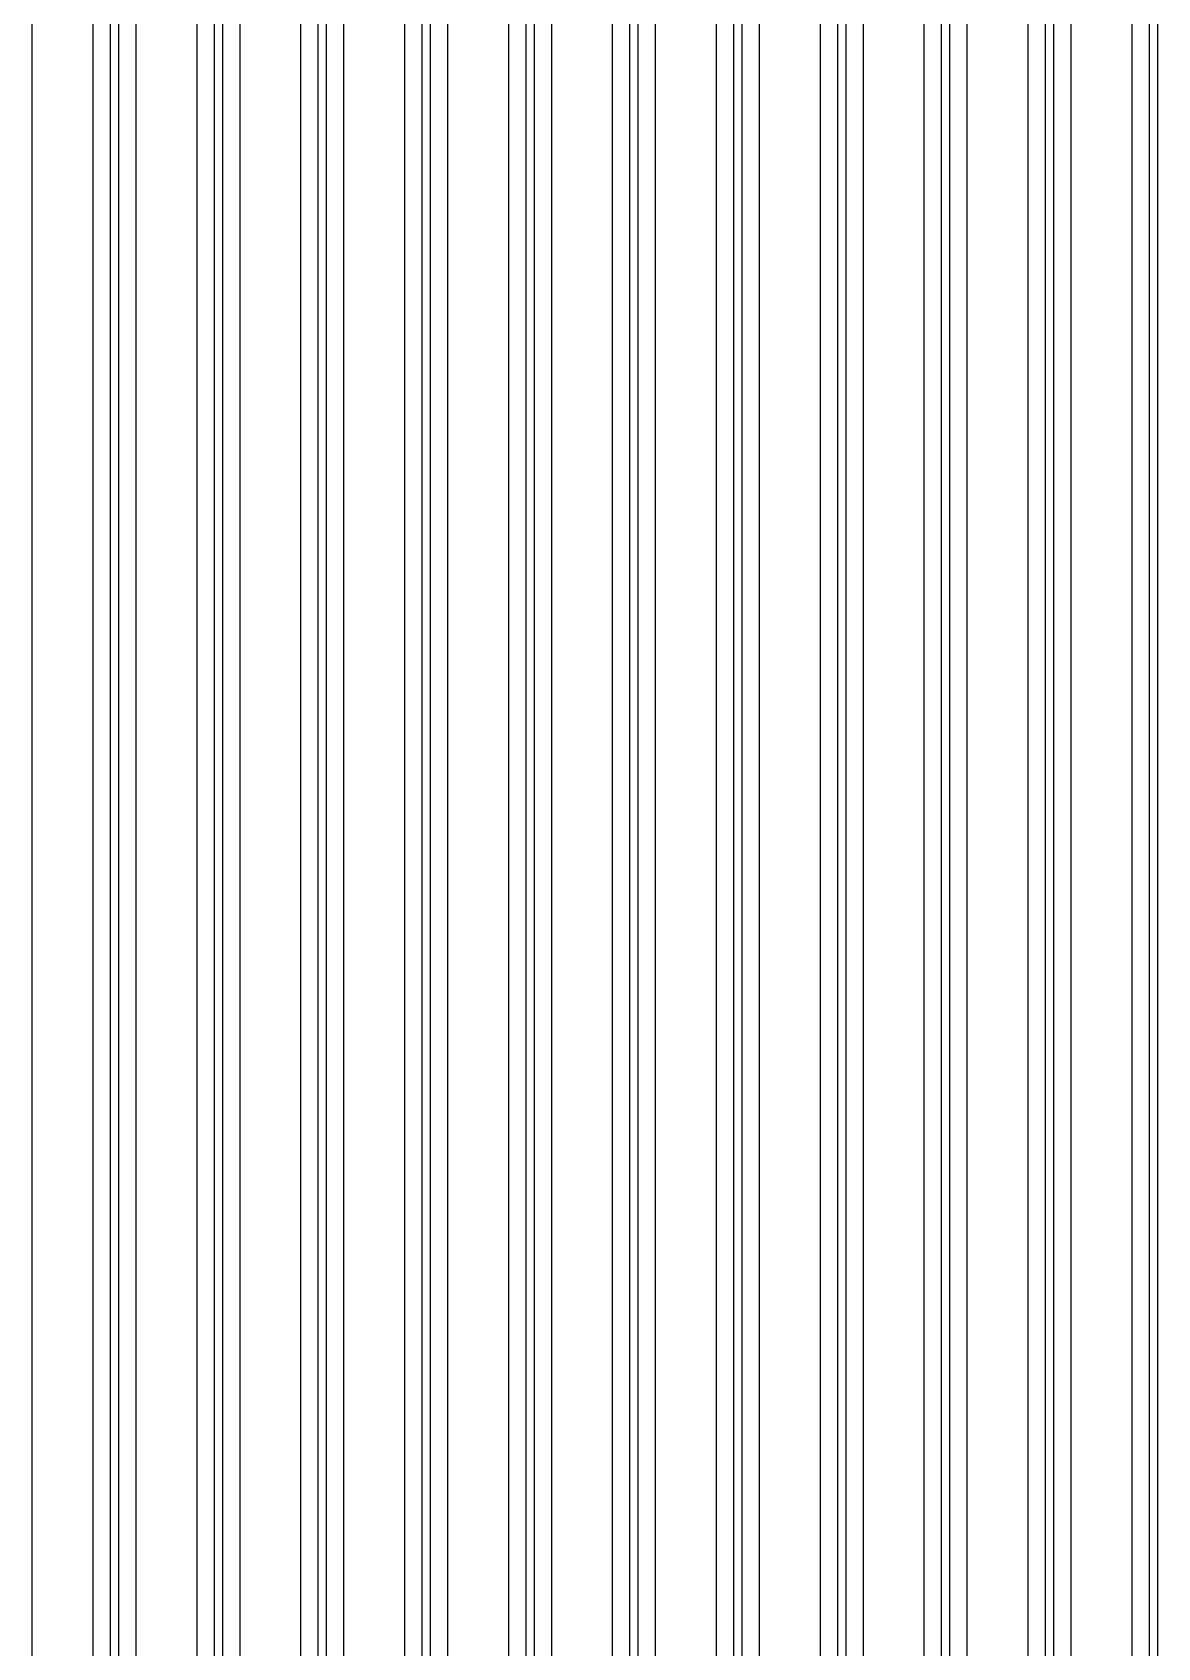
# Model space of a CAD drawing. Header units: metres. Extents: x -1805 to 1655, y -683 to 39617.
# Drawn here: x 250 to 510, y 4104 to 4477 of the extents above; entities that cross this region are included whole.
import ezdxf

# ---------------------------------------------------------------- set-up
doc = ezdxf.new("R2010")
doc.units = ezdxf.units.M
doc.layers.add('Etching', color=5, linetype='CONTINUOUS')
doc.layers.add('Metal', color=4, linetype='CONTINUOUS')

msp = doc.modelspace()

# ---------------------------------------------------------------- linework, layer by layer
at = {"layer": 'Etching'}
for points in [[(250, 1097.01), (250, 9134.24)], [(264, 9134.24), (264, 1223.99)], [(274, 1223.99), (274, 9134.24)], [(288, 9134.24), (288, 1350.98)], [(298, 1350.98), (298, 9134.24)], [(312, 9134.24), (312, 1477.96)], [(322, 1477.96), (322, 9134.24)], [(336, 9134.24), (336, 1604.94)], [(346, 1604.94), (346, 9134.24)], [(360, 9134.24), (360, 1731.93)], [(370, 1731.93), (370, 9134.24)], [(384, 9134.24), (384, 1858.91)], [(394, 1858.91), (394, 9134.24)], [(408, 9134.24), (408, 1985.9)], [(418, 1985.9), (418, 9134.24)], [(432, 9134.24), (432, 2112.88)], [(442, 2112.88), (442, 9134.24)], [(456, 9134.24), (456, 2239.86)], [(466, 2239.86), (466, 9134.24)], [(480, 9134.24), (480, 2366.85)], [(490, 2366.85), (490, 9134.24)], [(504, 9134.24), (504, 2493.83)]]:
    msp.add_lwpolyline(points, dxfattribs=at)
at = {"layer": 'Metal'}
for points in [[(270, 1220.18), (270, 9436.51), (268, 9436.51), (268, 9436.51), (268, 1220.18)], [(294, 1347.16), (294, 9436.51), (292, 9436.51), (292, 9436.51), (292, 1347.16)], [(318, 1474.15), (318, 9436.51), (316, 9436.51), (316, 9436.51), (316, 1474.15)], [(342, 1601.13), (342, 9436.51), (340, 9436.51), (340, 9436.51), (340, 1601.13)], [(366, 1728.12), (366, 9436.51), (364, 9436.51), (364, 9436.51), (364, 1728.12)], [(390, 1855.1), (390, 9436.51), (388, 9436.51), (388, 9436.51), (388, 1855.1)], [(414, 1982.08), (414, 9436.51), (412, 9436.51), (412, 9436.51), (412, 1982.08)], [(438, 2109.07), (438, 9436.51), (436, 9436.51), (436, 9436.51), (436, 2109.07)], [(462, 2236.05), (462, 9436.51), (460, 9436.51), (460, 9436.51), (460, 2236.05)], [(486, 2363.04), (486, 9436.51), (484, 9436.51), (484, 9436.51), (484, 2363.04)], [(510, 2490.02), (510, 9436.51), (508, 9436.51), (508, 9436.51), (508, 2490.02)]]:
    msp.add_lwpolyline(points, dxfattribs=at)

doc.saveas('drawing.dxf')
